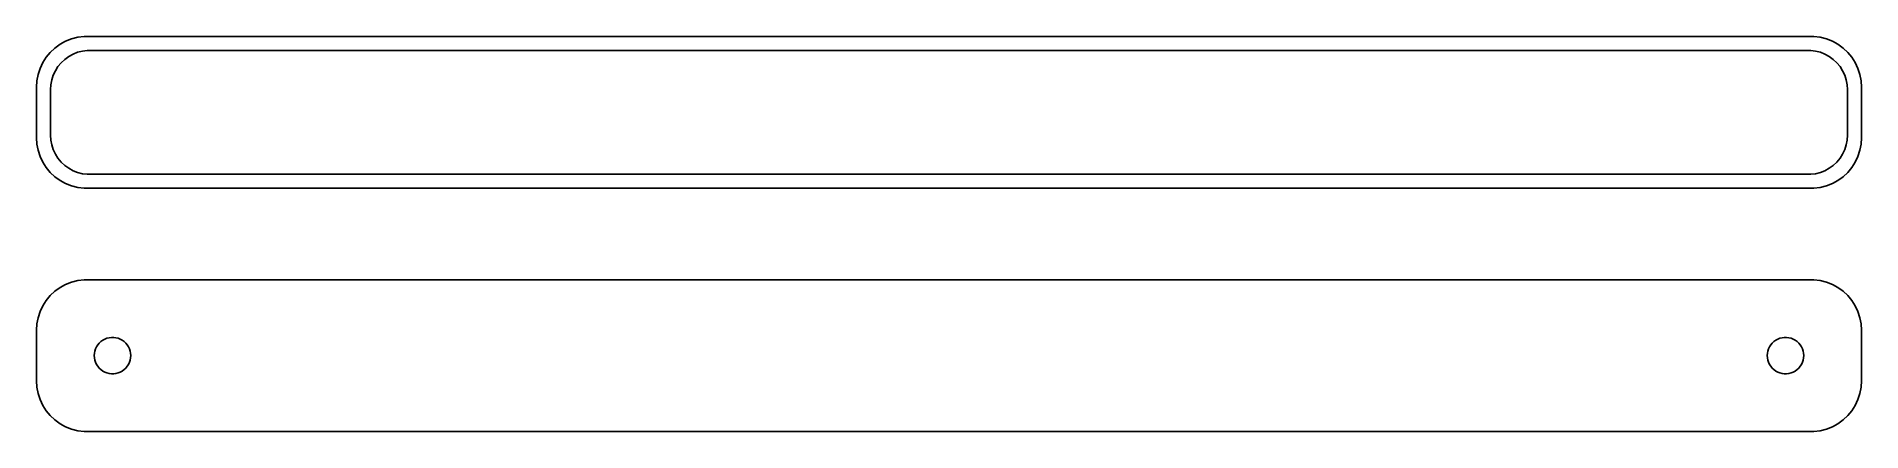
# Model space of a CAD drawing. Header units: metres. Extents: x -90 to 90, y 17 to 55.
import ezdxf

# ---------------------------------------------------------------- set-up
doc = ezdxf.new("R2010")
doc.units = ezdxf.units.M

msp = doc.modelspace()

# ---------------------------------------------------------------- linework, layer by layer
for p, q in [((-88.1871, 54.3526), (-88.6448, 53.9227)), ((-87.6791, 54.7216), (-88.1871, 54.3526)), ((-87.1289, 55.0241), (-87.6791, 54.7216)), ((-86.5451, 55.2553), (-87.1289, 55.0241)), ((-85.9369, 55.4114), (-86.5451, 55.2553)), ((-85.9457, 53.9301), (-85.4751, 54.0509)), ((-85.3139, 55.4901), (-85.9369, 55.4114)), ((-85.4751, 54.0509), (-84.993, 54.1118)), ((85.3139, 55.4901), (-85.3139, 55.4901)), ((-84.993, 54.1118), (84.993, 54.1118)), ((84.993, 54.1118), (85.4751, 54.0509)), ((85.9369, 55.4114), (85.3139, 55.4901)), ((85.4751, 54.0509), (85.9457, 53.9301)), ((86.5451, 55.2553), (85.9369, 55.4114)), ((87.1289, 55.0241), (86.5451, 55.2553)), ((87.6791, 54.7216), (87.1289, 55.0241)), ((88.1871, 54.3526), (87.6791, 54.7216)), ((88.6448, 53.9227), (88.1871, 54.3526)), ((-89.6489, 52.3406), (-89.8429, 51.7434)), ((-89.3815, 52.9088), (-89.6489, 52.3406)), ((-89.0451, 53.4389), (-89.3815, 52.9088)), ((-88.6448, 53.9227), (-89.0451, 53.4389)), ((-88.1408, 52.1141), (-87.8805, 52.5244)), ((-87.8805, 52.5244), (-87.5707, 52.8988)), ((-87.5707, 52.8988), (-87.2165, 53.2315)), ((-87.2165, 53.2315), (-86.8234, 53.5171)), ((-86.8234, 53.5171), (-86.3975, 53.7512)), ((-86.3975, 53.7512), (-85.9457, 53.9301)), ((85.9457, 53.9301), (86.3975, 53.7512)), ((86.3975, 53.7512), (86.8234, 53.5171)), ((86.8234, 53.5171), (87.2165, 53.2315)), ((87.2165, 53.2315), (87.5707, 52.8988)), ((87.5707, 52.8988), (87.8805, 52.5244)), ((87.8805, 52.5244), (88.1408, 52.1141)), ((89.0451, 53.4389), (88.6448, 53.9227)), ((89.3815, 52.9088), (89.0451, 53.4389)), ((89.6489, 52.3406), (89.3815, 52.9088)), ((89.8429, 51.7434), (89.6489, 52.3406)), ((-89.9606, 51.1267), (-90, 50.5)), ((-90, 50.5), (-90, 45.5)), ((-89.8429, 51.7434), (-89.9606, 51.1267)), ((-88.6195, 50.25), (-88.589, 50.735)), ((-88.589, 50.735), (-88.4979, 51.2123)), ((-88.4979, 51.2123), (-88.3477, 51.6744)), ((-88.3477, 51.6744), (-88.1408, 52.1141)), ((88.1408, 52.1141), (88.3477, 51.6744)), ((88.3477, 51.6744), (88.4979, 51.2123)), ((88.4979, 51.2123), (88.589, 50.735)), ((88.589, 50.735), (88.6195, 50.25)), ((89.9606, 51.1267), (89.8429, 51.7434)), ((90, 50.5), (89.9606, 51.1267)), ((90, 45.5), (90, 50.5)), ((-88.6195, 45.75), (-88.6195, 50.25)), ((88.6195, 50.25), (88.6195, 45.75)), ((-90, 45.5), (-89.9606, 44.8733)), ((-88.589, 45.265), (-88.6195, 45.75)), ((-88.4979, 44.7877), (-88.589, 45.265)), ((88.589, 45.265), (88.4979, 44.7877)), ((88.6195, 45.75), (88.589, 45.265)), ((89.9606, 44.8733), (90, 45.5)), ((-89.9606, 44.8733), (-89.8429, 44.2566)), ((-89.8429, 44.2566), (-89.6489, 43.6594)), ((-89.6489, 43.6594), (-89.3815, 43.0912)), ((-88.3477, 44.3256), (-88.4979, 44.7877)), ((-88.1408, 43.8859), (-88.3477, 44.3256)), ((-87.8805, 43.4756), (-88.1408, 43.8859)), ((-87.5707, 43.1012), (-87.8805, 43.4756)), ((87.8805, 43.4756), (87.5707, 43.1012)), ((88.1408, 43.8859), (87.8805, 43.4756)), ((88.3477, 44.3256), (88.1408, 43.8859)), ((88.4979, 44.7877), (88.3477, 44.3256)), ((89.3815, 43.0912), (89.6489, 43.6594)), ((89.6489, 43.6594), (89.8429, 44.2566)), ((89.8429, 44.2566), (89.9606, 44.8733)), ((-89.3815, 43.0912), (-89.0451, 42.5611)), ((-89.0451, 42.5611), (-88.6448, 42.0773)), ((-88.6448, 42.0773), (-88.1871, 41.6474)), ((-88.1871, 41.6474), (-87.6791, 41.2784)), ((-87.2165, 42.7685), (-87.5707, 43.1012)), ((-86.8234, 42.4829), (-87.2165, 42.7685)), ((-86.3975, 42.2488), (-86.8234, 42.4829)), ((-85.9457, 42.0699), (-86.3975, 42.2488)), ((-85.4751, 41.9491), (-85.9457, 42.0699)), ((-84.993, 41.8882), (-85.4751, 41.9491)), ((84.993, 41.8882), (-84.993, 41.8882)), ((85.4751, 41.9491), (84.993, 41.8882)), ((85.9457, 42.0699), (85.4751, 41.9491)), ((86.3975, 42.2488), (85.9457, 42.0699)), ((86.8234, 42.4829), (86.3975, 42.2488)), ((87.2165, 42.7685), (86.8234, 42.4829)), ((87.5707, 43.1012), (87.2165, 42.7685)), ((87.6791, 41.2784), (88.1871, 41.6474)), ((88.1871, 41.6474), (88.6448, 42.0773)), ((88.6448, 42.0773), (89.0451, 42.5611)), ((89.0451, 42.5611), (89.3815, 43.0912)), ((-87.6791, 41.2784), (-87.1289, 40.9759)), ((-87.1289, 40.9759), (-86.5451, 40.7447)), ((-86.5451, 40.7447), (-85.9369, 40.5886)), ((-85.9369, 40.5886), (-85.3139, 40.5099)), ((-85.3139, 40.5099), (85.3139, 40.5099)), ((85.3139, 40.5099), (85.9369, 40.5886)), ((85.9369, 40.5886), (86.5451, 40.7447)), ((86.5451, 40.7447), (87.1289, 40.9759)), ((87.1289, 40.9759), (87.6791, 41.2784)), ((-87.6791, 30.7216), (-88.1871, 30.3526)), ((-87.1289, 31.0241), (-87.6791, 30.7216)), ((-86.5451, 31.2553), (-87.1289, 31.0241)), ((-85.9369, 31.4114), (-86.5451, 31.2553)), ((-85.3139, 31.4901), (-85.9369, 31.4114)), ((85.3139, 31.4901), (-85.3139, 31.4901)), ((85.9369, 31.4114), (85.3139, 31.4901)), ((86.5451, 31.2553), (85.9369, 31.4114)), ((87.1289, 31.0241), (86.5451, 31.2553)), ((87.6791, 30.7216), (87.1289, 31.0241)), ((88.1871, 30.3526), (87.6791, 30.7216)), ((-89.3815, 28.9088), (-89.6489, 28.3406)), ((-89.0451, 29.4389), (-89.3815, 28.9088)), ((-88.6448, 29.9227), (-89.0451, 29.4389)), ((-88.1871, 30.3526), (-88.6448, 29.9227)), ((88.6448, 29.9227), (88.1871, 30.3526)), ((89.0451, 29.4389), (88.6448, 29.9227)), ((89.3815, 28.9088), (89.0451, 29.4389)), ((89.6489, 28.3406), (89.3815, 28.9088)), ((-89.9606, 27.1267), (-90, 26.5)), ((-89.8429, 27.7434), (-89.9606, 27.1267)), ((-89.6489, 28.3406), (-89.8429, 27.7434)), ((89.8429, 27.7434), (89.6489, 28.3406)), ((89.9606, 27.1267), (89.8429, 27.7434)), ((90, 26.5), (89.9606, 27.1267)), ((-90, 26.5), (-90, 21.5)), ((-83.9562, 25.058), (-83.8121, 25.2322)), ((-83.8121, 25.2322), (-83.6474, 25.3869)), ((-83.6474, 25.3869), (-83.4645, 25.5198)), ((-83.4645, 25.5198), (-83.2664, 25.6287)), ((-83.2664, 25.6287), (-83.0562, 25.7119)), ((-83.0562, 25.7119), (-82.8373, 25.7681)), ((-82.8373, 25.7681), (-82.613, 25.7964)), ((-82.613, 25.7964), (-82.387, 25.7964)), ((-82.387, 25.7964), (-82.1627, 25.7681)), ((-82.1627, 25.7681), (-81.9438, 25.7119)), ((-81.9438, 25.7119), (-81.7336, 25.6287)), ((-81.7336, 25.6287), (-81.5355, 25.5198)), ((-81.5355, 25.5198), (-81.3526, 25.3869)), ((-81.3526, 25.3869), (-81.1879, 25.2322)), ((-81.1879, 25.2322), (-81.0438, 25.058)), ((81.0438, 25.058), (81.1879, 25.2322)), ((81.1879, 25.2322), (81.3526, 25.3869)), ((81.3526, 25.3869), (81.5355, 25.5198)), ((81.5355, 25.5198), (81.7336, 25.6287)), ((81.7336, 25.6287), (81.9438, 25.7119)), ((81.9438, 25.7119), (82.1627, 25.7681)), ((82.1627, 25.7681), (82.387, 25.7964)), ((82.387, 25.7964), (82.613, 25.7964)), ((82.613, 25.7964), (82.8373, 25.7681)), ((82.8373, 25.7681), (83.0562, 25.7119)), ((83.0562, 25.7119), (83.2664, 25.6287)), ((83.2664, 25.6287), (83.4645, 25.5198)), ((83.4645, 25.5198), (83.6474, 25.3869)), ((83.6474, 25.3869), (83.8121, 25.2322)), ((83.8121, 25.2322), (83.9562, 25.058)), ((90, 21.5), (90, 26.5)), ((-84.3, 24), (-84.2858, 24.2256)), ((-84.2858, 23.7744), (-84.3, 24)), ((-84.2858, 24.2256), (-84.2434, 24.4476)), ((-84.2434, 23.5524), (-84.2858, 23.7744)), ((-84.2434, 24.4476), (-84.1736, 24.6626)), ((-84.1736, 23.3374), (-84.2434, 23.5524)), ((-84.1736, 24.6626), (-84.0773, 24.8671)), ((-84.0773, 24.8671), (-83.9562, 25.058)), ((-81.0438, 25.058), (-80.9226, 24.8671)), ((-80.9226, 24.8671), (-80.8264, 24.6626)), ((-80.8264, 24.6626), (-80.7565, 24.4476)), ((-80.7565, 23.5524), (-80.8264, 23.3374)), ((-80.7565, 24.4476), (-80.7142, 24.2256)), ((-80.7142, 23.7744), (-80.7565, 23.5524)), ((-80.7142, 24.2256), (-80.7, 24)), ((-80.7, 24), (-80.7142, 23.7744)), ((80.7, 24), (80.7142, 24.2256)), ((80.7142, 23.7744), (80.7, 24)), ((80.7142, 24.2256), (80.7565, 24.4476)), ((80.7565, 23.5524), (80.7142, 23.7744)), ((80.7565, 24.4476), (80.8264, 24.6626)), ((80.8264, 23.3374), (80.7565, 23.5524)), ((80.8264, 24.6626), (80.9226, 24.8671)), ((80.9226, 24.8671), (81.0438, 25.058)), ((83.9562, 25.058), (84.0773, 24.8671)), ((84.0773, 24.8671), (84.1736, 24.6626)), ((84.1736, 24.6626), (84.2434, 24.4476)), ((84.2434, 23.5524), (84.1736, 23.3374)), ((84.2434, 24.4476), (84.2858, 24.2256)), ((84.2858, 23.7744), (84.2434, 23.5524)), ((84.2858, 24.2256), (84.3, 24)), ((84.3, 24), (84.2858, 23.7744)), ((-84.0773, 23.1329), (-84.1736, 23.3374)), ((-83.9562, 22.942), (-84.0773, 23.1329)), ((-83.8121, 22.7678), (-83.9562, 22.942)), ((-83.6474, 22.6131), (-83.8121, 22.7678)), ((-83.4645, 22.4802), (-83.6474, 22.6131)), ((-83.2664, 22.3713), (-83.4645, 22.4802)), ((-83.0562, 22.2881), (-83.2664, 22.3713)), ((-82.8373, 22.2319), (-83.0562, 22.2881)), ((-82.613, 22.2036), (-82.8373, 22.2319)), ((-82.387, 22.2036), (-82.613, 22.2036)), ((-82.1627, 22.2319), (-82.387, 22.2036)), ((-81.9438, 22.2881), (-82.1627, 22.2319)), ((-81.7336, 22.3713), (-81.9438, 22.2881)), ((-81.5355, 22.4802), (-81.7336, 22.3713)), ((-81.3526, 22.6131), (-81.5355, 22.4802)), ((-81.1879, 22.7678), (-81.3526, 22.6131)), ((-81.0438, 22.942), (-81.1879, 22.7678)), ((-80.9226, 23.1329), (-81.0438, 22.942)), ((-80.8264, 23.3374), (-80.9226, 23.1329)), ((80.9226, 23.1329), (80.8264, 23.3374)), ((81.0438, 22.942), (80.9226, 23.1329)), ((81.1879, 22.7678), (81.0438, 22.942)), ((81.3526, 22.6131), (81.1879, 22.7678)), ((81.5355, 22.4802), (81.3526, 22.6131)), ((81.7336, 22.3713), (81.5355, 22.4802)), ((81.9438, 22.2881), (81.7336, 22.3713)), ((82.1627, 22.2319), (81.9438, 22.2881)), ((82.387, 22.2036), (82.1627, 22.2319)), ((82.613, 22.2036), (82.387, 22.2036)), ((82.8373, 22.2319), (82.613, 22.2036)), ((83.0562, 22.2881), (82.8373, 22.2319)), ((83.2664, 22.3713), (83.0562, 22.2881)), ((83.4645, 22.4802), (83.2664, 22.3713)), ((83.6474, 22.6131), (83.4645, 22.4802)), ((83.8121, 22.7678), (83.6474, 22.6131)), ((83.9562, 22.942), (83.8121, 22.7678)), ((84.0773, 23.1329), (83.9562, 22.942)), ((84.1736, 23.3374), (84.0773, 23.1329)), ((-90, 21.5), (-89.9606, 20.8733)), ((-89.9606, 20.8733), (-89.8429, 20.2566)), ((-89.8429, 20.2566), (-89.6489, 19.6594)), ((89.6489, 19.6594), (89.8429, 20.2566)), ((89.8429, 20.2566), (89.9606, 20.8733)), ((89.9606, 20.8733), (90, 21.5)), ((-89.6489, 19.6594), (-89.3815, 19.0912)), ((-89.3815, 19.0912), (-89.0451, 18.5611)), ((-89.0451, 18.5611), (-88.6448, 18.0773)), ((-88.6448, 18.0773), (-88.1871, 17.6474)), ((88.1871, 17.6474), (88.6448, 18.0773)), ((88.6448, 18.0773), (89.0451, 18.5611)), ((89.0451, 18.5611), (89.3815, 19.0912)), ((89.3815, 19.0912), (89.6489, 19.6594)), ((-88.1871, 17.6474), (-87.6791, 17.2784)), ((-87.6791, 17.2784), (-87.1289, 16.9759)), ((-87.1289, 16.9759), (-86.5451, 16.7447)), ((-86.5451, 16.7447), (-85.9369, 16.5886)), ((-85.9369, 16.5886), (-85.3139, 16.5099)), ((-85.3139, 16.5099), (85.3139, 16.5099)), ((85.3139, 16.5099), (85.9369, 16.5886)), ((85.9369, 16.5886), (86.5451, 16.7447)), ((86.5451, 16.7447), (87.1289, 16.9759)), ((87.1289, 16.9759), (87.6791, 17.2784)), ((87.6791, 17.2784), (88.1871, 17.6474))]:
    msp.add_line(p, q)

doc.saveas('drawing.dxf')
